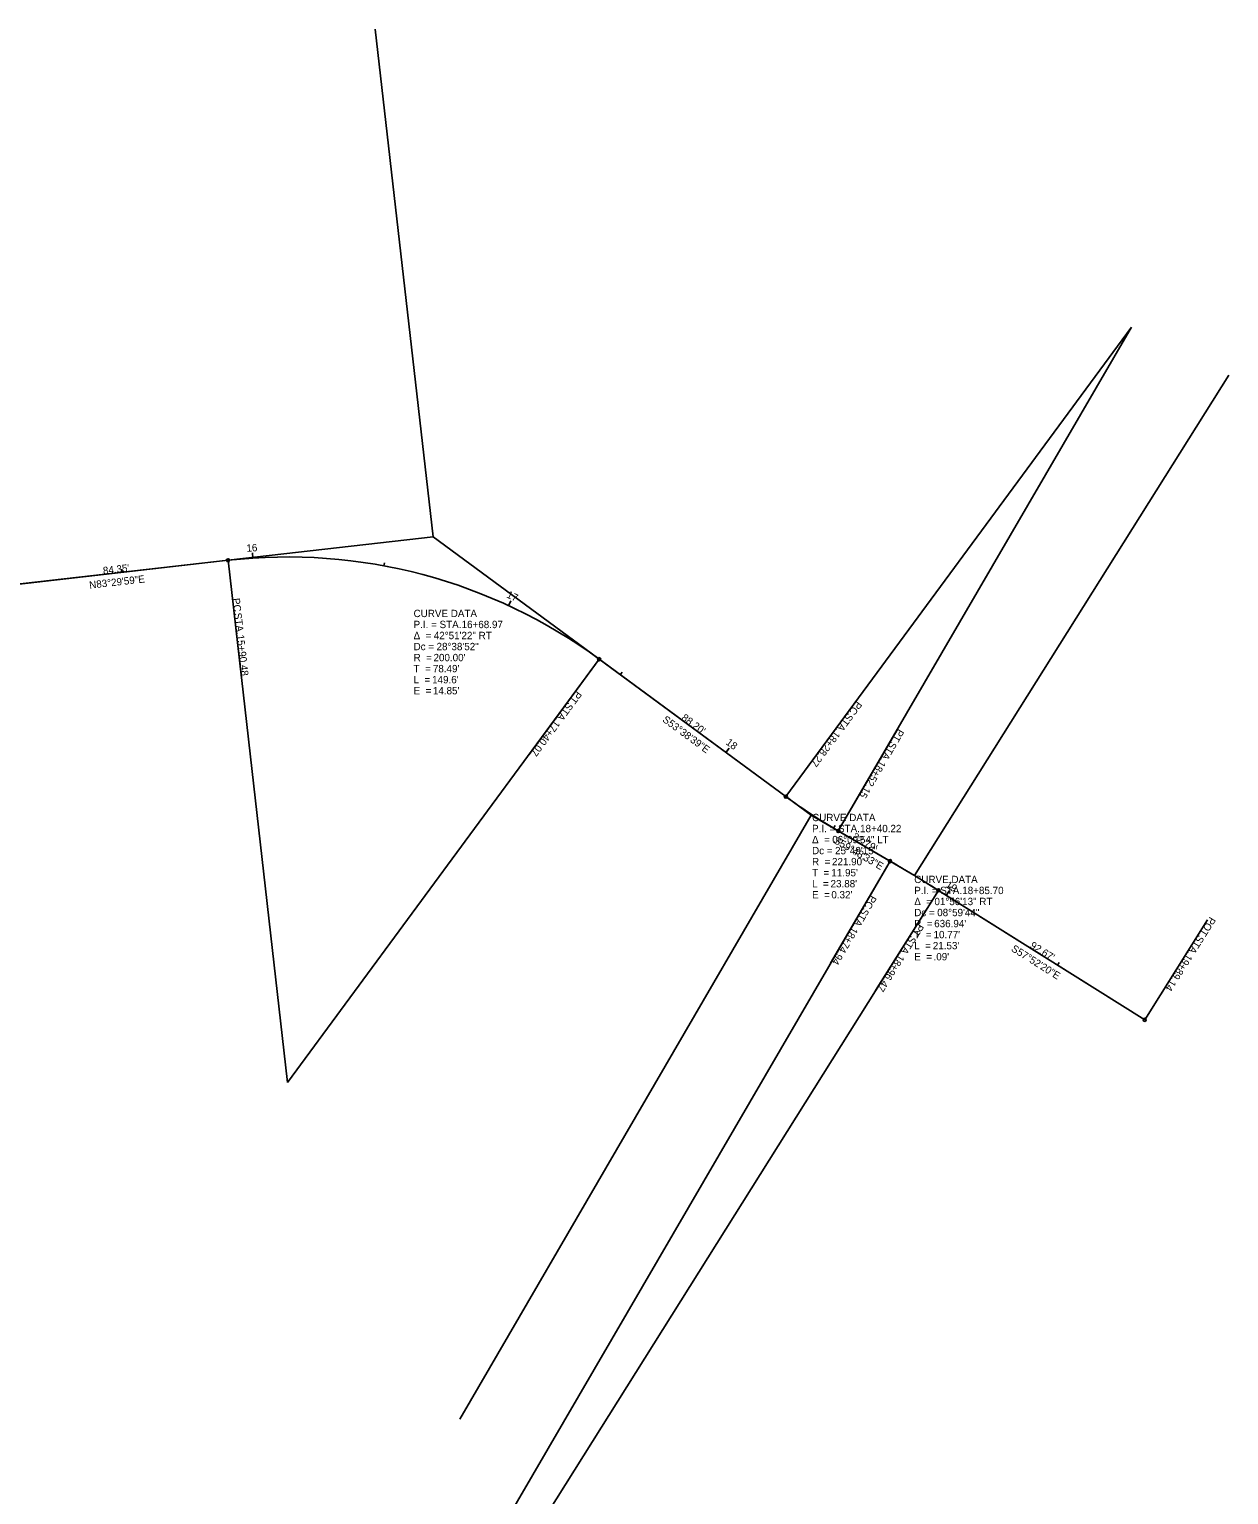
# Model space of a CAD drawing. Extents: x 1439896 to 1441697, y 420263 to 421715.
# Drawn here: x 1441241 to 1441697, y 420573 to 421130 of the extents above; entities that cross this region are included whole.
import ezdxf

# ---------------------------------------------------------------- set-up
doc = ezdxf.new("R2010")
doc.units = 0
for name, color, linetype in [('Default', 7, 'Continuous'), ('DR_X_Cells', 7, 'Continuous'), ('SV_P_Control_Cells_Set', 7, 'Continuous'), ('SV_P_Mon_Cells_Set', 7, 'Continuous'), ('SV_X_Mon_Cells_Found', 7, 'Continuous'), ('SV_X_Random_Point', 7, 'Continuous'), ('SV_X_Shot_Marker', 7, 'Continuous'), ('SV_X_Text_Elevation', 7, 'Continuous')]:
    doc.layers.add(name, color=color, linetype=linetype)

msp = doc.modelspace()

# ---------------------------------------------------------------- linework, layer by layer
at = {"layer": 'Default'}
for p, q in [((1441394.14, 420937.13), (1441372.12, 421130.33)), ((1441528.38, 420838.31), (1441659.92, 421017.02)), ((1441548.33, 420825.22), (1441659.92, 421017.02)), ((1441577.34, 420808.34), (1441696.88, 420998.7)), ((1441178.98, 420912.61), (1441394.14, 420937.13)), ((1441394.14, 420937.13), (1441538.01, 420831.23)), ((1441232.34, 420918.69), (1441316.15, 420928.24)), ((1441316.15, 420928.24), (1441338.79, 420729.53)), ((1441457.35, 420890.6), (1441338.79, 420729.53)), ((1441457.35, 420890.6), (1441528.38, 420838.31)), ((1441538.01, 420831.23), (1441404.3, 420601.41)), ((1441538.01, 420831.23), (1441577.34, 420808.34)), ((1441548.33, 420825.22), (1441568.03, 420813.76)), ((1441568.03, 420813.76), (1441247.72, 420263.21)), ((1441577.34, 420808.34), (1441664.93, 420753.34)), ((1441586.46, 420802.62), (1441247.72, 420263.21)), ((1441586.46, 420802.62), (1441664.93, 420753.34))]:
    msp.add_line(p, q, dxfattribs=at)
for centre, radius, start, end in [((1441338.79, 420729.53), 200, 53.6442, 96.5002), ((1441659.92, 421017.02), 221.9, 233.6442, 239.8093), ((1441247.72, 420263.21), 636.94, 57.87222, 59.80929)]:
    msp.add_arc(centre, radius, start, end, dxfattribs=at)
at = {"layer": 'DR_X_Cells'}
for p, q in [((1441325.63, 420929.09), (1441325.5, 420931.09)), ((1441275.93, 420923.66), (1441275.8, 420924.85)), ((1441375.42, 420926.14), (1441375.64, 420927.32)), ((1441422.92, 420910.97), (1441423.76, 420912.78)), ((1441465.35, 420884.71), (1441466.06, 420885.68)), ((1441505.61, 420855.07), (1441506.8, 420856.68)), ((1441505.61, 420855.07), (1441506.32, 420856.04)), ((1441546.48, 420826.31), (1441547.1, 420827.34)), ((1441589.45, 420800.74), (1441590.51, 420802.43)), ((1441589.45, 420800.74), (1441590.09, 420801.76)), ((1441631.79, 420774.15), (1441632.43, 420775.17))]:
    msp.add_line(p, q, dxfattribs=at)
at = {"layer": 'SV_P_Mon_Cells_Set'}
for p, q in [((1441231.69, 420918.62), (1441316.15, 420928.24)), ((1441457.35, 420890.6), (1441528.38, 420838.31)), ((1441548.33, 420825.22), (1441568.03, 420813.76)), ((1441586.46, 420802.62), (1441664.93, 420753.34))]:
    msp.add_line(p, q, dxfattribs=at)
for centre, radius, start, end in [((1441338.79, 420729.53), 200, 53.6442, 96.5002), ((1441659.92, 421017.01), 221.89, 233.6442, 239.8093), ((1441247.71, 420263.2), 636.96, 57.87222, 59.80929)]:
    msp.add_arc(centre, radius, start, end, dxfattribs=at)
at = {"layer": 'SV_X_Mon_Cells_Found'}
for p, q in [((1441316.15, 420928.24), (1441321.24, 420883.53)), ((1441457.35, 420890.6), (1441430.68, 420854.35)), ((1441528.38, 420838.31), (1441555.06, 420874.55)), ((1441548.33, 420825.22), (1441570.96, 420864.11)), ((1441568.03, 420813.76), (1441545.4, 420774.86)), ((1441586.46, 420802.62), (1441562.53, 420764.51)), ((1441664.93, 420753.34), (1441688.86, 420791.45))]:
    msp.add_line(p, q, dxfattribs=at)
for centre in [(1441316.15, 420928.24), (1441457.35, 420890.6), (1441528.38, 420838.31), (1441548.33, 420825.22), (1441568.03, 420813.76), (1441586.46, 420802.62), (1441664.93, 420753.34)]:
    msp.add_circle(centre, 0.6, dxfattribs=at)
at = {"layer": 'SV_X_Text_Elevation'}
for p, q in [((1441232.34, 420918.69), (1441316.15, 420928.24)), ((1441457.35, 420890.6), (1441528.38, 420838.31)), ((1441548.33, 420825.22), (1441568.03, 420813.76)), ((1441586.46, 420802.62), (1441664.93, 420753.34))]:
    msp.add_line(p, q, dxfattribs=at)
for centre, radius, start, end in [((1441338.79, 420729.53), 200, 53.6442, 96.5002), ((1441659.92, 421017.02), 221.9, 233.6442, 239.8093), ((1441247.72, 420263.21), 636.94, 57.87222, 59.80929)]:
    msp.add_arc(centre, radius, start, end, dxfattribs=at)

# ---------------------------------------------------------------- texts
at = {"layer": 'DR_X_Cells'}
for s, rotation, p in [('16', 3.772, (1441323.23, 420931.44)), ('17', 335.1241, (1441421.89, 420914.2)), ('18', 323.6442, (1441505.31, 420858.4)), ('19', 327.8722, (1441588.91, 420804.03))]:
    msp.add_text(s, height=2.8, rotation=rotation, dxfattribs=at).set_placement(p)
at = {"layer": 'SV_P_Control_Cells_Set'}
for s, rotation, p in [('N83°29\'59"E', 6.5002, (1441263.5, 420917.41)), ('S53°38\'39"E', 323.6442, (1441481.21, 420867.07)), ('S59°48\'33"E', 329.8093, (1441546.31, 420820.84)), ('S57°52\'20"E', 327.8722, (1441613.88, 420779.73))]:
    msp.add_text(s, height=2.8, rotation=rotation, dxfattribs=at).set_placement(p)
at = {"layer": 'SV_X_Mon_Cells_Found'}
for s, rotation, p in [('PC', 276.5002, (1441317.85, 420913.7)), (' STA. ', 276.5002, (1441318.37, 420909.14)), ('15+90.48', 276.5002, (1441319.44, 420899.75)), ('PT', 233.6442, (1441448.71, 420878.78)), (' STA. ', 233.6442, (1441446.09, 420875.22)), ('PC', 233.6442, (1441555.35, 420874.88)), ('17+40.07', 233.6442, (1441440.49, 420867.61)), (' STA. ', 233.6442, (1441552.64, 420871.19)), ('18+28.27', 233.6442, (1441547.03, 420863.58)), ('PT', 239.8093, (1441571.12, 420864.31)), (' STA. ', 239.8093, (1441568.9, 420860.49)), ('18+52.15', 239.8093, (1441564.15, 420852.32)), ('PC', 239.8093, (1441560.67, 420801.03)), (' STA. ', 239.8093, (1441558.37, 420797.07)), ('PT', 237.8722, (1441578.71, 420790.2)), ('POT', 237.8722, (1441689.75, 420792.78)), ('18+74.94', 239.8093, (1441553.62, 420788.9)), (' STA. ', 237.8722, (1441576.36, 420786.46)), (' STA. ', 237.8722, (1441685.92, 420786.69)), ('18+96.47', 237.8722, (1441571.33, 420778.45)), ('19+89.14', 237.8722, (1441680.9, 420778.68))]:
    msp.add_text(s, height=2.8, rotation=rotation, dxfattribs=at).set_placement(p)
at = {"layer": 'SV_X_Random_Point'}
for s, rotation, p in [("84.35'", 6.5002, (1441268.72, 420922.88)), ("88.20'", 323.6442, (1441488.41, 420867.78)), ("22.79'", 329.8093, (1441553.4, 420822.32)), ("92.67'", 327.8722, (1441621.01, 420780.97))]:
    msp.add_text(s, height=2.8, rotation=rotation, dxfattribs=at).set_placement(p)
at = {"layer": 'SV_X_Shot_Marker'}
for s, p in [('CURVE DATA', (1441386.75, 420906.62)), ('Δ  = ', (1441386.75, 420898.22)), ('P.I. = STA. ', (1441386.75, 420902.42)), ('42°51\'22" RT', (1441394.43, 420898.22)), ('16+68.97', (1441405.02, 420902.42)), ('Dc = ', (1441386.75, 420894.02)), ('28°38\'52"', (1441395.49, 420894.02)), ('R  = ', (1441386.75, 420889.82)), ("200.00'", (1441394.33, 420889.82)), ('T  = ', (1441386.75, 420885.62)), ('L  = ', (1441386.75, 420881.42)), ("149.6'", (1441393.79, 420881.42)), ("78.49'", (1441394.09, 420885.62)), ('E  = ', (1441386.75, 420877.22)), ("14.85'", (1441394.09, 420877.22)), ('CURVE DATA', (1441538.36, 420828.96)), ('Δ  = ', (1441538.36, 420820.56)), ('P.I. = STA. ', (1441538.36, 420824.76)), ('06°09\'54" LT', (1441546.04, 420820.56)), ('18+40.22', (1441556.63, 420824.76)), ('Dc = ', (1441538.36, 420816.36)), ('25°49\'15"', (1441547.1, 420816.36)), ('R  = ', (1441538.36, 420812.16)), ("221.90'", (1441545.94, 420812.16)), ('T  = ', (1441538.36, 420807.96)), ('L  = ', (1441538.36, 420803.76)), ("23.88'", (1441545.4, 420803.76)), ("11.95'", (1441545.7, 420807.96)), ('CURVE DATA', (1441577.24, 420805.39)), ('E  = ', (1441538.36, 420799.56)), ("0.32'", (1441545.7, 420799.56)), ('P.I. = STA. ', (1441577.24, 420801.19)), ('18+85.70', (1441595.51, 420801.19)), ('Δ  = ', (1441577.24, 420796.99)), ('Dc = ', (1441577.24, 420792.79)), ('01°56\'13" RT', (1441584.92, 420796.99)), ('08°59\'44"', (1441585.98, 420792.79)), ('R  = ', (1441577.24, 420788.59)), ("636.94'", (1441584.83, 420788.59)), ('T  = ', (1441577.24, 420784.39)), ("10.77'", (1441584.58, 420784.39)), ('L  = ', (1441577.24, 420780.19)), ('E  = ', (1441577.24, 420775.99)), ("21.53'", (1441584.29, 420780.19)), (".09'", (1441584.58, 420775.99))]:
    msp.add_text(s, height=2.8, dxfattribs=at).set_placement(p)

doc.saveas('drawing.dxf')
